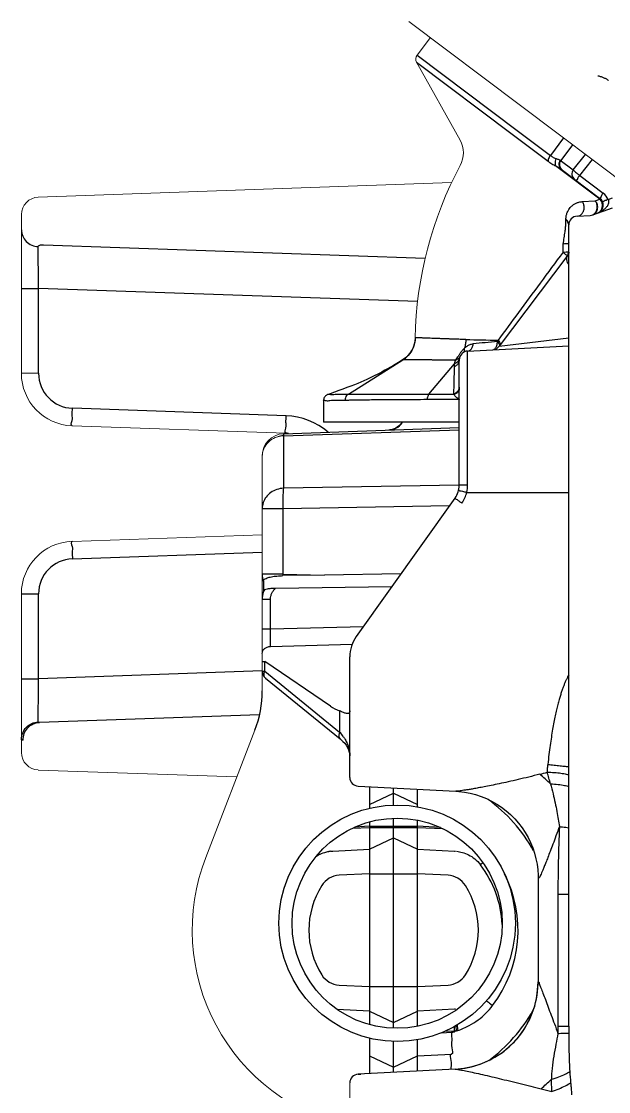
# Model space of a CAD drawing. Header units: millimetres. Extents: x 100 to 1590, y 100 to 694.
# Drawn here: x 1246.882 to 1248.076, y 534.029 to 536.206 of the extents above; entities that cross this region are included whole.
import ezdxf

# ---------------------------------------------------------------- set-up
doc = ezdxf.new("R2010")
doc.units = ezdxf.units.MM
doc.layers.add('OUTLINE', color=6, linetype='Continuous', lineweight=9)

msp = doc.modelspace()

# ---------------------------------------------------------------- linework, layer by layer
at = {"color": 9, "linetype": 'Continuous'}
for p, q in [((1247.6859, 536.1229), (1247.8803, 535.9765)), ((1247.6869, 536.1375), (1247.8904, 535.9842)), ((1247.8803, 535.9765), (1247.8859, 535.9723)), ((1247.8859, 535.9723), (1247.9534, 535.9214)), ((1247.8904, 535.9842), (1247.8932, 535.982)), ((1247.8932, 535.982), (1247.9579, 535.9333)), ((1247.9848, 535.969), (1247.9579, 535.9333)), ((1248.0032, 535.9552), (1247.9791, 535.9232)), ((1247.9781, 535.9239), (1248.0046, 535.9039)), ((1248.0046, 535.9039), (1248.0295, 535.9353)), ((1248.0177, 535.8926), (1248.0433, 535.925)), ((1248.0586, 535.8446), (1247.9686, 535.9124)), ((1248.0177, 535.8926), (1248.0655, 535.8565)), ((1248.0228, 535.8394), (1248.0491, 535.841)), ((1248.0491, 535.841), (1248.0586, 535.8446)), ((1248.0755, 535.8437), (1248.0844, 535.847)), ((1247.9895, 535.8027), (1247.9895, 535.8035)), ((1247.9953, 534.1623), (1247.9953, 535.7921)), ((1247.9837, 535.7366), (1247.9838, 535.753)), ((1247.9916, 535.7262), (1247.9917, 535.728)), ((1247.9953, 535.7383), (1247.9953, 535.7387)), ((1246.882, 535.663), (1246.917, 535.663)), ((1247.6879, 535.6361), (1246.917, 535.663)), ((1246.917, 535.4903), (1246.917, 535.663)), ((1247.854, 535.5453), (1247.9953, 535.5621)), ((1247.7895, 535.2634), (1247.7895, 535.5355)), ((1247.5471, 535.4477), (1247.6578, 535.5174)), ((1247.711, 535.4481), (1247.763, 535.5094)), ((1247.7654, 535.5171), (1247.7694, 535.5235)), ((1247.711, 535.4481), (1247.761, 535.4481)), ((1247.7075, 535.4373), (1247.7718, 535.4376)), ((1247.4206, 535.4039), (1246.9858, 535.4191)), ((1247.4185, 535.3734), (1247.4199, 535.3788)), ((1247.4148, 535.363), (1247.7727, 535.3755)), ((1247.4148, 535.3653), (1247.4148, 535.363)), ((1247.4148, 535.363), (1247.4148, 535.2563)), ((1247.7726, 535.2628), (1247.4148, 535.2563)), ((1247.7879, 535.2481), (1247.9953, 535.2481)), ((1247.4141, 535.2145), (1247.3719, 535.2145)), ((1247.753, 535.2206), (1247.4141, 535.2145)), ((1247.4141, 535.2145), (1247.4141, 535.0816)), ((1246.9858, 535.1128), (1247.3719, 535.1263)), ((1247.4141, 535.0816), (1247.3719, 535.0816)), ((1247.4141, 535.0816), (1247.414, 535.0786)), ((1247.4141, 535.0816), (1247.4982, 535.0798)), ((1246.882, 535.0416), (1246.917, 535.0416)), ((1246.917, 534.8689), (1246.917, 535.0416)), ((1247.3719, 535.0308), (1247.3888, 535.0308)), ((1247.3888, 534.9704), (1247.3888, 535.0308)), ((1247.3719, 534.9704), (1247.3888, 534.9704)), ((1247.3888, 534.9704), (1247.5778, 534.9754)), ((1247.3888, 534.9347), (1247.5548, 534.9391)), ((1247.3719, 534.9043), (1247.377, 534.9043)), ((1247.5106, 534.813), (1247.377, 534.9043)), ((1247.377, 534.8841), (1247.377, 534.9043)), ((1247.3719, 534.8848), (1246.917, 534.8689)), ((1247.3719, 534.8841), (1247.377, 534.8841)), ((1247.377, 534.8841), (1247.5293, 534.7602)), ((1246.882, 534.8689), (1246.917, 534.8689)), ((1246.9163, 534.7864), (1246.9163, 534.7926)), ((1247.5293, 534.8035), (1247.5293, 534.7602)), ((1247.5901, 534.6493), (1247.5901, 534.6132)), ((1247.6391, 534.6119), (1247.6391, 534.6468)), ((1247.688, 534.6084), (1247.688, 534.6442)), ((1247.5901, 534.6132), (1247.6391, 534.6361)), ((1247.6391, 534.6361), (1247.688, 534.6132)), ((1247.5901, 534.6132), (1247.5901, 534.6053)), ((1247.5901, 534.5778), (1247.5901, 534.1654)), ((1247.6391, 534.158), (1247.6391, 534.5852)), ((1247.688, 534.162), (1247.688, 534.5812)), ((1247.5552, 534.5649), (1247.5901, 534.5666)), ((1247.5901, 534.5688), (1247.5603, 534.5672)), ((1247.5901, 534.5688), (1247.688, 534.5688)), ((1247.5901, 534.5666), (1247.688, 534.5666)), ((1247.7342, 534.5663), (1247.688, 534.5688)), ((1247.688, 534.5666), (1247.7393, 534.564)), ((1247.5901, 534.5222), (1247.6391, 534.545)), ((1247.6391, 534.545), (1247.688, 534.5222)), ((1247.5152, 534.5185), (1247.5901, 534.5222)), ((1247.5901, 534.4722), (1247.5283, 534.4691)), ((1247.5901, 534.4722), (1247.688, 534.4722)), ((1247.7498, 534.4691), (1247.688, 534.4722)), ((1247.9733, 534.4305), (1247.9953, 534.4305)), ((1247.9733, 534.4305), (1247.9733, 534.1623)), ((1247.5283, 534.2459), (1247.5901, 534.2429)), ((1247.688, 534.2429), (1247.7498, 534.2459)), ((1247.933, 534.2527), (1247.933, 534.2527)), ((1247.5901, 534.2429), (1247.688, 534.2429)), ((1247.8359, 534.2078), (1247.8405, 534.2043)), ((1247.5901, 534.1929), (1247.5243, 534.1961)), ((1247.5901, 534.1929), (1247.6391, 534.17)), ((1247.6391, 534.17), (1247.688, 534.1929)), ((1247.7629, 534.1966), (1247.688, 534.1929)), ((1247.762, 534.1608), (1247.7625, 534.1521)), ((1247.7657, 534.163), (1247.7666, 534.1524)), ((1247.9733, 534.1623), (1247.9953, 534.1623)), ((1247.5901, 534.1378), (1247.5901, 534.0657)), ((1247.7368, 534.1488), (1247.7565, 534.1499)), ((1247.7632, 534.1522), (1247.7423, 534.1511)), ((1247.6391, 534.0683), (1247.6391, 534.1312)), ((1247.688, 534.0708), (1247.688, 534.1348)), ((1247.688, 534.1018), (1247.7565, 534.1054)), ((1247.939, 534.0349), (1247.9606, 534.0291))]:
    msp.add_line(p, q, dxfattribs=at)
at = {"color": 7, "linetype": 'Continuous'}
for p, q in [((1247.9801, 535.9056), (1248.0582, 535.8468)), ((1248.044, 535.8124), (1248.0844, 535.827)), ((1248.0122, 535.8099), (1248.0388, 535.8113)), ((1246.927, 535.7517), (1247.7034, 535.7246)), ((1247.9917, 535.728), (1247.854, 535.5453)), ((1247.7895, 535.5355), (1247.9953, 535.5463)), ((1247.7727, 535.2624), (1247.7727, 535.5177)), ((1247.4966, 535.4349), (1247.4966, 535.4345)), ((1247.4966, 535.4345), (1247.4966, 535.3906)), ((1247.4148, 535.3673), (1247.7727, 535.3798)), ((1247.7727, 535.3906), (1247.4966, 535.3906)), ((1247.5633, 534.955), (1247.7644, 535.2365)), ((1247.4982, 535.0798), (1247.414, 535.0786)), ((1247.6539, 535.082), (1247.4982, 535.0798)), ((1247.3743, 535.0677), (1247.3743, 535.0455)), ((1247.6355, 535.0561), (1247.399, 535.0528)), ((1247.55, 534.6683), (1247.55, 534.9136)), ((1247.3784, 534.8703), (1247.5307, 534.7464)), ((1247.3664, 534.7956), (1246.9187, 534.7799)), ((1247.5669, 534.6505), (1247.7655, 534.6401)), ((1247.933, 534.4639), (1247.933, 534.2527)), ((1247.5901, 534.1018), (1247.6391, 534.079)), ((1247.6391, 534.079), (1247.688, 534.1018)), ((1247.7643, 534.0748), (1247.5669, 534.0645)), ((1247.5669, 534.0645), (1247.5727, 534.0648))]:
    msp.add_line(p, q, dxfattribs=at)
at = {"color": 9, "linetype": 'Continuous'}
for points in [[(1248.0582, 535.8468), (1248.0583, 535.8467), (1248.0585, 535.8465), (1248.0586, 535.8463), (1248.0586, 535.8461), (1248.0587, 535.8459), (1248.0587, 535.8456), (1248.0587, 535.8453), (1248.0587, 535.845), (1248.0586, 535.8446)], [(1247.6835, 535.5621), (1247.6833, 535.5621), (1247.6832, 535.5621), (1247.6831, 535.562), (1247.683, 535.562), (1247.683, 535.562), (1247.6829, 535.562), (1247.6829, 535.562), (1247.6829, 535.5619), (1247.6828, 535.5619)], [(1247.6578, 535.5174), (1247.6576, 535.5174), (1247.6575, 535.5174), (1247.6574, 535.5174), (1247.6574, 535.5174), (1247.6573, 535.5174), (1247.6573, 535.5174), (1247.6572, 535.5173)], [(1247.7619, 535.447), (1247.7617, 535.4472), (1247.7616, 535.4474), (1247.7614, 535.4476), (1247.7613, 535.4477), (1247.7611, 535.4479), (1247.761, 535.4481)], [(1247.4148, 535.3673), (1247.4148, 535.3672), (1247.4148, 535.367), (1247.4148, 535.3668), (1247.4148, 535.3664), (1247.4148, 535.3653)], [(1246.9187, 534.7799), (1246.9179, 534.7799), (1246.9174, 534.78), (1246.9169, 534.7801), (1246.9166, 534.7803), (1246.9164, 534.7805), (1246.9163, 534.7808)], [(1246.8854, 534.7443), (1246.8843, 534.7443), (1246.8835, 534.7444), (1246.8829, 534.7446), (1246.8824, 534.7448), (1246.8821, 534.7451), (1246.882, 534.7455)], [(1247.7655, 534.6401), (1247.7715, 534.6397), (1247.783, 534.6383), (1247.7945, 534.6362), (1247.8058, 534.6333), (1247.817, 534.6296), (1247.8279, 534.6251), (1247.8385, 534.62), (1247.8488, 534.6141), (1247.8587, 534.6076), (1247.8681, 534.6004), (1247.877, 534.5926), (1247.8854, 534.5842), (1247.8932, 534.5753), (1247.9003, 534.5659), (1247.9068, 534.5561), (1247.9126, 534.5459), (1247.9177, 534.5355), (1247.9221, 534.5247), (1247.9257, 534.5138), (1247.9286, 534.5027), (1247.9308, 534.4916), (1247.9322, 534.4804), (1247.9329, 534.4694), (1247.933, 534.4639)], [(1247.511, 534.5181), (1247.5113, 534.5181), (1247.5117, 534.5182), (1247.512, 534.5182), (1247.5124, 534.5182), (1247.5127, 534.5183), (1247.5131, 534.5183)], [(1247.5131, 534.5183), (1247.5135, 534.5183), (1247.5139, 534.5184), (1247.5144, 534.5184), (1247.5148, 534.5184), (1247.5152, 534.5185)], [(1247.688, 534.5222), (1247.7629, 534.5185), (1247.7633, 534.5184), (1247.7638, 534.5184), (1247.7642, 534.5184), (1247.7646, 534.5183), (1247.765, 534.5183)], [(1247.765, 534.1967), (1247.7646, 534.1967), (1247.7642, 534.1967), (1247.7638, 534.1966), (1247.7633, 534.1966), (1247.7629, 534.1966)], [(1247.7666, 534.1524), (1247.7659, 534.1524), (1247.7652, 534.1523), (1247.7645, 534.1523), (1247.7639, 534.1522), (1247.7632, 534.1522)], [(1247.7697, 534.1533), (1247.7692, 534.1532), (1247.7687, 534.153), (1247.7682, 534.1529), (1247.7677, 534.1527), (1247.7672, 534.1526), (1247.7666, 534.1524)]]:
    msp.add_lwpolyline(points, dxfattribs=at)
at = {"color": 7, "linetype": 'Continuous'}
for points in [[(1247.6828, 535.5619), (1247.6826, 535.5581), (1247.682, 535.5536), (1247.6811, 535.5492), (1247.6797, 535.5449), (1247.6781, 535.5408), (1247.6761, 535.5369), (1247.6738, 535.5333), (1247.6713, 535.5298), (1247.6686, 535.5266), (1247.6657, 535.5237), (1247.6626, 535.5211), (1247.6594, 535.5187), (1247.6572, 535.5173)], [(1247.6572, 535.5173), (1247.6525, 535.5145), (1247.6454, 535.5102), (1247.6387, 535.5063), (1247.6326, 535.5027), (1247.6269, 535.4995), (1247.6214, 535.4964), (1247.6161, 535.4935), (1247.611, 535.4908), (1247.6059, 535.4881), (1247.6007, 535.4855), (1247.5955, 535.483), (1247.5901, 535.4804), (1247.5845, 535.4778), (1247.5787, 535.4752), (1247.5725, 535.4725), (1247.566, 535.4698), (1247.5592, 535.467), (1247.5519, 535.4641), (1247.5441, 535.4611), (1247.536, 535.4581), (1247.5275, 535.4549), (1247.5188, 535.4518), (1247.5098, 535.4486), (1247.5056, 535.4472)], [(1247.5056, 535.4472), (1247.5048, 535.4469), (1247.5038, 535.4464), (1247.5028, 535.4459), (1247.5018, 535.4452), (1247.5008, 535.4443), (1247.4998, 535.4433), (1247.4989, 535.4421), (1247.4981, 535.4408), (1247.4975, 535.4394), (1247.497, 535.4379), (1247.4967, 535.4363), (1247.4966, 535.4345)], [(1247.6439, 535.3789), (1247.6401, 535.3771), (1247.636, 535.3757), (1247.6317, 535.3749), (1247.6291, 535.3747)], [(1247.6526, 535.3859), (1247.6502, 535.3835), (1247.6473, 535.381), (1247.6439, 535.3789)], [(1247.6559, 535.3906), (1247.6557, 535.3904), (1247.6544, 535.3883), (1247.6526, 535.3859)], [(1247.3751, 535.0479), (1247.3746, 535.0464), (1247.3733, 535.0422), (1247.3724, 535.0379), (1247.3719, 535.0335), (1247.3719, 535.0308)], [(1247.5307, 534.7464), (1247.5319, 534.7453), (1247.536, 534.7416), (1247.5396, 534.7376), (1247.5428, 534.7335), (1247.5454, 534.7291), (1247.5475, 534.7245), (1247.549, 534.7197), (1247.5499, 534.7148), (1247.55, 534.7119)]]:
    msp.add_lwpolyline(points, dxfattribs=at)
at = {"color": 9, "linetype": 'Continuous'}
for radius in [0.2405, 0.2137]:
    msp.add_circle((1247.6463, 534.3716), radius, dxfattribs=at)
for centre, radius, start, end in [((1247.9888, 535.9146), 0.0124, 225.9384, 232.9757), ((1248.0468, 535.8316), 0.0312, 22.8756, 53), ((1248.0418, 535.8297), 0.0224, 35.5504, 41.5126), ((1248.039, 535.8259), 0.0144, 290.0473, 298.667), ((1248.0351, 535.828), 0.018, 327.5291, 334.3409), ((1248.0344, 535.8284), 0.0189, 334.3341, 340.8962), ((1247.9819, 535.7914), 0.0134, 0.0617, 12.1578), ((1247.982, 535.7921), 0.0133, 359.997, 6.1181), ((1247.63, 535.5631), 0.0534, 301.2543, 358.9191), ((1247.982, 542.7128), 7.1565, 268.43144, 268.95555), ((1249.8959, 513.5823), 22.0675, 95.31903, 95.44752), ((1247.5504, 535.7039), 0.3349, 333.5641, 334.0703), ((1247.7982, 535.5025), 0.0359, 168.8309, 178.4114), ((1247.9564, 535.4047), 0.2215, 146.9367, 147.5842), ((1247.9077, 535.4364), 0.1634, 145.9716, 146.924), ((1247.8874, 535.45), 0.139, 145.561, 145.9478), ((1246.9883, 535.4903), 0.0713, 180.0001, 267.9998), ((1256.3487, 535.2655), 8.5897, 178.41261, 178.782), ((1247.7472, 535.4603), 0.0334, 317.3017, 319.4913), ((1247.8, 535.4589), 0.0353, 217.019, 219.1963), ((1247.4158, 535.266), 0.138, 49.2139, 88.0012), ((1247.6278, 535.4095), 0.0348, 276.9853, 296.4977), ((1247.6276, 535.4099), 0.0352, 296.5502, 326.874), ((1247.4164, 535.3157), 0.0473, 98.8039, 105.6829), ((1247.4164, 535.3159), 0.0471, 91.8913, 98.8152), ((1247.7272, 535.2624), 0.0623, 324.4612, 346.7696), ((1247.7189, 535.2633), 0.0706, 347.5729, 0.008), ((1246.9883, 535.0416), 0.0713, 92.0002, 179.9998), ((1247.4136, 535.0816), 0.0417, 180.0141, 199.5715), ((1247.3828, 534.8756), 0.0069, 225.9998, 230.7716), ((1247.5563, 534.8798), 0.0809, 235.6571, 250.5204), ((1247.4752, 534.7069), 0.076, 35.2765, 44.5622), ((1247.0469, 538.0194), 3.461, 284.8942, 285.1514), ((1247.5102, 534.1779), 0.6547, 46.8073, 49.365), ((1246.7617, 534.3254), 1.2412, 15.4087, 16.5395), ((1247.6367, 534.3575), 0.3295, 29.3477, 53.8468), ((1247.5191, 534.4459), 0.0726, 96.4544, 99.5668), ((1247.6397, 534.3575), 0.2207, 3.0062, 37.0816), ((1247.5305, 534.4247), 0.0444, 92.8099, 147.7434), ((1247.7476, 534.4247), 0.0444, 32.2565, 87.1906), ((1247.6394, 534.3575), 0.2528, 322.6969, 26.9713), ((1247.6372, 534.3575), 0.1705, 147.7704, 212.2297), ((1247.641, 534.3575), 0.1705, 327.7704, 32.2297), ((1247.5305, 534.2903), 0.0444, 212.2565, 267.1906), ((1247.7476, 534.2903), 0.0444, 272.8099, 327.7434), ((1247.7548, 534.2527), 0.1781, 273, 0), ((1247.7549, 534.2527), 0.1782, 319.4002, 358.5148), ((1247.7212, 534.2952), 0.15, 306.6555, 322.7009), ((1247.6367, 534.3575), 0.3295, 306.512, 330.3596), ((1247.7224, 534.2933), 0.1477, 288.6947, 298.4361), ((1247.7217, 534.2946), 0.1492, 298.4365, 306.6545), ((1250.0973, 534.1612), 2.124, 179.9696, 180.3661), ((1253.9752, 534.1622), 5.9799, 179.99874, 180.13503), ((1247.7551, 534.2525), 0.1779, 307.636, 319.4035), ((1247.755, 534.2525), 0.1779, 273.0011, 307.6454), ((1247.5098, 534.5208), 0.6483, 311.4557, 313.9733), ((1248.7763, 534.1199), 0.7805, 183.6662, 185.3385)]:
    msp.add_arc(centre, radius, start, end, dxfattribs=at)
at = {"color": 7, "linetype": 'Continuous'}
for centre, radius, start, end in [((1248.0475, 535.8326), 0.0178, 290, 53), ((1248.0131, 535.7921), 0.0178, 93, 180), ((1248.0379, 535.8291), 0.0178, 273, 290), ((1247.9775, 535.7387), 0.0178, 323, 0), ((1247.7905, 535.5177), 0.0178, 93, 180), ((1247.8398, 535.556), 0.0178, 272.9939, 322.9961), ((1247.4164, 535.266), 0.1024, 85.0965, 88), ((1247.7281, 535.2624), 0.0445, 324.4638, 359.9985), ((1247.6212, 534.9136), 0.0713, 144.4623, 180), ((1247.3897, 534.8841), 0.0178, 180.0075, 202.7753), ((1247.3897, 534.8841), 0.0178, 202.7947, 230.861), ((1247.1492, 534.8443), 0.2227, 338.8815, 0), ((1247.5678, 534.6683), 0.0178, 179.9988, 266.9998), ((1247.7557, 534.2527), 0.1773, 358.5018, 0.0039), ((1247.5678, 534.0467), 0.0178, 93.0131, 179.9974)]:
    msp.add_arc(centre, radius, start, end, dxfattribs=at)
at = {"color": 9, "linetype": 'Continuous'}
for points, start_tangent, end_tangent in [([(1248.0546, 536.0953), (1248.058, 536.0946), (1248.0611, 536.0937), (1248.0641, 536.0927), (1248.0668, 536.0915), (1248.0719, 536.0889), (1248.0764, 536.0858)], (0.985568, -0.169277), (0.794423, -0.607365)), ([(1247.9579, 535.9333), (1247.9552, 535.9291), (1247.9536, 535.9249), (1247.9534, 535.9214)], (-0.601804, -0.798644), (0.149861, -0.988707)), ([(1247.9579, 535.9333), (1247.9639, 535.9294), (1247.9698, 535.9269)], (0.79858, -0.601889), (0.952657, -0.304047)), ([(1247.9698, 535.9269), (1247.9678, 535.922), (1247.9674, 535.9169), (1247.9686, 535.9124)], (-0.504096, -0.863648), (0.453462, -0.891276)), ([(1247.9698, 535.9269), (1247.9727, 535.926), (1247.9751, 535.9253), (1247.9781, 535.9239)], (0.952559, -0.304355), (0.798645, -0.601803)), ([(1247.9781, 535.9239), (1247.9758, 535.9192), (1247.9754, 535.9141), (1247.9769, 535.9093), (1247.9801, 535.9056)], (-0.601815, -0.798636), (0.798636, -0.601815)), ([(1247.9791, 535.9232), (1247.9768, 535.9185), (1247.9764, 535.9133), (1247.978, 535.9085), (1247.9802, 535.9057)], (-0.601815, -0.798636), (0.718842, -0.695174)), ([(1247.9534, 535.9214), (1247.9611, 535.9162), (1247.9686, 535.9124)], (0.798576, -0.601894), (0.926656, -0.375911)), ([(1247.9686, 535.9124), (1247.9724, 535.9103), (1247.9755, 535.9086), (1247.9781, 535.907), (1247.9801, 535.9056)], (0.873056, -0.48762), (0.79864, -0.601809)), ([(1248.0046, 535.9039), (1248.0023, 535.8992), (1248.0019, 535.8941), (1248.0035, 535.8893), (1248.0069, 535.8855)], (-0.601816, -0.798635), (0.798636, -0.601815)), ([(1248.0046, 535.9039), (1248.0063, 535.9022), (1248.0092, 535.8995), (1248.0132, 535.8962), (1248.0177, 535.8926)], (0.615358, -0.788248), (0.787846, -0.615873)), ([(1248.0177, 535.8926), (1248.0139, 535.8877), (1248.0103, 535.8829)], (-0.60195, -0.798534), (-0.798636, 0.601815)), ([(1248.0655, 535.8565), (1248.0618, 535.8516), (1248.0582, 535.8468)], (-0.60195, -0.798534), (-0.798636, 0.601815)), ([(1247.9895, 535.8035), (1247.9904, 535.8112), (1247.9922, 535.8171), (1247.9945, 535.8218), (1247.997, 535.8256), (1247.9997, 535.8287), (1248.0024, 535.8312), (1248.0051, 535.8333), (1248.0078, 535.835), (1248.0105, 535.8363), (1248.0132, 535.8374), (1248.0161, 535.8383), (1248.0193, 535.839), (1248.0228, 535.8394)], (-0.000268, 1), (0.998053, 0.062378)), ([(1248.0122, 535.8099), (1248.0178, 535.8114), (1248.0225, 535.8152), (1248.0256, 535.8207), (1248.0268, 535.8272), (1248.0258, 535.8337), (1248.0228, 535.8394)], (0.99863, 0.052336), (-0.612641, 0.790361)), ([(1248.0537, 535.8236), (1248.0542, 535.8281), (1248.0529, 535.8351), (1248.0491, 535.841)], (0.235157, 0.971957), (-0.689904, 0.723901)), ([(1248.0522, 535.8222), (1248.0533, 535.8288), (1248.0522, 535.8353), (1248.0491, 535.841)], (0.327604, 0.944815), (-0.62313, 0.782118)), ([(1248.0755, 535.8437), (1248.0764, 535.8406), (1248.0764, 535.8377), (1248.0756, 535.8345), (1248.0738, 535.8308), (1248.0724, 535.8287), (1248.0705, 535.8266), (1248.0683, 535.8244), (1248.0656, 535.8222), (1248.0622, 535.82), (1248.0582, 535.8178), (1248.0536, 535.8158)], (0.420597, -0.907248), (-0.939668, -0.342086)), ([(1248.0624, 535.8386), (1248.0601, 535.8428)], (-0.375394, 0.926865), (-0.581058, 0.813862)), ([(1248.0638, 535.8317), (1248.0624, 535.8386)], (-0.012715, 0.999919), (-0.375394, 0.926865)), ([(1248.0755, 535.8437), (1248.0711, 535.8419), (1248.0673, 535.8405), (1248.0639, 535.8395)], (-0.922728, -0.385451), (-0.388577, 0.921416)), ([(1248.0388, 535.8113), (1248.0444, 535.8128), (1248.0461, 535.8139)], (0.99863, 0.052336), (0.813925, 0.58097)), ([(1248.046, 535.8132), (1248.0494, 535.8158), (1248.0509, 535.8176)], (0.877764, 0.479093), (0.592437, 0.805617)), ([(1248.0461, 535.8139), (1248.0491, 535.8167), (1248.0503, 535.8184)], (0.813925, 0.58097), (0.53733, 0.843372)), ([(1248.0509, 535.8176), (1248.053, 535.8214), (1248.0537, 535.8236)], (0.592437, 0.805617), (0.235157, 0.971957)), ([(1248.0536, 535.8158), (1248.059, 535.8193), (1248.0626, 535.8249), (1248.0638, 535.8317)], (0.939693, 0.34202), (-0.012715, 0.999919)), ([(1247.9838, 535.753), (1247.9861, 535.7661), (1247.9878, 535.7779), (1247.9889, 535.7881), (1247.9895, 535.7963), (1247.9895, 535.8027)], (0.18342, 0.983035), (-0.032353, 0.999476)), ([(1247.9927, 535.7994), (1247.9895, 535.8027)], (-0.580163, 0.814501), (-0.783028, 0.621987)), ([(1247.9952, 535.7935), (1247.9946, 535.7963), (1247.9927, 535.8002), (1247.9896, 535.8035)], (-0.106281, 0.994336), (-0.782464, 0.622696)), ([(1247.995, 535.7942), (1247.9946, 535.7956), (1247.9927, 535.7994)], (-0.209862, 0.977731), (-0.580163, 0.814501)), ([(1246.882, 535.782), (1246.8846, 535.7693), (1246.892, 535.7584), (1246.9031, 535.751), (1246.9163, 535.748)], (-0.000066, -1), (0.999321, -0.036832)), ([(1246.9163, 535.748), (1246.921, 535.7515), (1246.927, 535.7517)], (0.00829, 0.999966), (0.999394, -0.034806)), ([(1246.917, 535.663), (1246.9169, 535.6744), (1246.9167, 535.6867), (1246.9166, 535.6998), (1246.9164, 535.7134), (1246.9163, 535.727), (1246.9163, 535.7391), (1246.9163, 535.748)], (-0.013941, 0.999903), (0.008422, 0.999965)), ([(1247.9953, 535.7554), (1247.9899, 535.7536), (1247.9838, 535.753)], (0.000048, -1), (-0.998513, -0.054511)), ([(1247.9837, 535.7366), (1247.9372, 535.6739), (1247.8929, 535.6137), (1247.8516, 535.5575)], (-0.596504, -0.80261), (-0.591785, -0.806096)), ([(1247.9837, 535.7366), (1247.9898, 535.7371), (1247.9953, 535.7383)], (0.997803, 0.066253), (0.236482, 0.971636)), ([(1247.9917, 535.728), (1247.9882, 535.7326), (1247.9837, 535.7366)], (0.601815, 0.798636), (-0.757887, 0.652386)), ([(1247.9953, 535.7088), (1247.9953, 535.7089), (1247.9927, 535.7154), (1247.9916, 535.7217), (1247.9916, 535.7262)], (-0.48016, 0.877181), (0.063213, 0.998)), ([(1247.9953, 535.7369), (1247.9949, 535.7331), (1247.9936, 535.7295), (1247.9916, 535.7262)], (0.000005, -1), (-0.618026, -0.786158)), ([(1247.7861, 535.559), (1247.7803, 535.5591), (1247.7746, 535.5593), (1247.7687, 535.5595), (1247.7624, 535.5597), (1247.7556, 535.5599), (1247.7481, 535.5602), (1247.7405, 535.5605), (1247.7331, 535.5607), (1247.7262, 535.561), (1247.7197, 535.5612), (1247.7137, 535.5615), (1247.7081, 535.5617), (1247.7031, 535.5618), (1247.6988, 535.562), (1247.695, 535.5621), (1247.6915, 535.5622), (1247.6883, 535.5622), (1247.6835, 535.5621)], (-0.999614, 0.027779), (-0.991477, -0.130279)), ([(1247.7861, 535.559), (1247.7853, 535.55), (1247.7834, 535.5414)], (-0.026035, -0.999661), (-0.27839, -0.960468)), ([(1247.8407, 535.5382), (1247.8455, 535.5406), (1247.849, 535.5466), (1247.8503, 535.5548)], (0.99863, 0.052336), (0.024579, 0.999698)), ([(1247.8503, 535.5548), (1247.8532, 535.5509), (1247.8544, 535.5459)], (0.660812, -0.750551), (-0.329829, -0.944041)), ([(1247.8516, 535.5575), (1247.8546, 535.5533)], (0.657717, -0.753265), (0.495658, -0.868518)), ([(1247.8546, 535.5533), (1247.8559, 535.5496), (1247.8554, 535.547)], (0.495658, -0.868518), (-0.601863, -0.7986)), ([(1247.7728, 535.5286), (1247.7744, 535.5309), (1247.7755, 535.5325)], (0.565561, 0.824707), (0.600583, 0.799562)), ([(1247.7755, 535.5325), (1247.7761, 535.5332), (1247.7778, 535.5353), (1247.7795, 535.5373), (1247.7807, 535.5387)], (0.600583, 0.799562), (0.68435, 0.729154)), ([(1247.7807, 535.5387), (1247.7814, 535.5394), (1247.7834, 535.5414)], (0.68435, 0.729154), (0.733603, 0.679578)), ([(1247.7807, 535.5326), (1247.7825, 535.5346), (1247.7835, 535.5376), (1247.7834, 535.5413)], (0.837778, 0.546011), (-0.127938, 0.991782)), ([(1247.7834, 535.5414), (1247.7888, 535.5456), (1247.7946, 535.5486), (1247.801, 535.5502)], (0.734863, 0.678215), (0.995499, 0.094773)), ([(1247.7895, 535.5355), (1247.7949, 535.5376), (1247.799, 535.5428), (1247.801, 535.5502)], (0.99863, 0.052333), (0.097983, 0.995188)), ([(1247.7654, 535.5171), (1247.7595, 535.5172), (1247.7534, 535.5172), (1247.7469, 535.5172), (1247.74, 535.5172), (1247.7325, 535.5172), (1247.7245, 535.5172), (1247.7165, 535.5173), (1247.7089, 535.5173), (1247.7017, 535.5173), (1247.695, 535.5174), (1247.6887, 535.5174), (1247.6829, 535.5174), (1247.6778, 535.5174), (1247.6733, 535.5175), (1247.6694, 535.5175), (1247.6658, 535.5175), (1247.6625, 535.5175), (1247.6578, 535.5174)], (-0.999999, 0.001057), (-0.999363, -0.035679)), ([(1247.7727, 535.5177), (1247.7714, 535.5119), (1247.7678, 535.5069), (1247.7623, 535.5035)], (0.00001, -1), (-0.925291, -0.379257)), ([(1247.763, 535.5094), (1247.7639, 535.5131), (1247.7654, 535.5171)], (0.193239, 0.981152), (0.402984, 0.915207)), ([(1247.7702, 535.5146), (1247.7677, 535.5121), (1247.763, 535.5094)], (-0.613805, -0.789458), (-0.936038, -0.351898)), ([(1247.7702, 535.5196), (1247.7691, 535.5189), (1247.7654, 535.5171)], (-0.786498, -0.617593), (-0.954254, -0.298999)), ([(1247.774, 535.5246), (1247.7721, 535.5214), (1247.7702, 535.5196)], (-0.385939, -0.922524), (-0.786498, -0.617593)), ([(1247.7729, 535.5207), (1247.7711, 535.516), (1247.7702, 535.5146)], (-0.168121, -0.985766), (-0.613805, -0.789458)), ([(1247.5056, 535.4472), (1247.5105, 535.4473), (1247.5178, 535.4474), (1247.5297, 535.4475), (1247.5471, 535.4477)], (-0.915793, 0.401651), (0.999944, 0.010561)), ([(1247.5471, 535.4477), (1247.5435, 535.4448), (1247.5411, 535.4406), (1247.5403, 535.4357)], (-0.882375, -0.470547), (0.003903, -0.999992)), ([(1247.5471, 535.4477), (1247.5544, 535.4478), (1247.563, 535.4479), (1247.5731, 535.4479), (1247.585, 535.4479), (1247.5991, 535.448), (1247.6158, 535.448), (1247.6357, 535.448), (1247.6588, 535.4481), (1247.6842, 535.4481), (1247.711, 535.4481)], (0.999939, 0.011073), (1, 0.000279)), ([(1247.711, 535.4481), (1247.7091, 535.4451), (1247.7079, 535.4414), (1247.7075, 535.4373)], (-0.654396, -0.756152), (0.003128, -0.999995)), ([(1247.7701, 535.4544), (1247.7671, 535.4513), (1247.761, 535.4481)], (-0.583166, -0.812353), (-0.955666, -0.294452)), ([(1247.7727, 535.4595), (1247.7713, 535.4543), (1247.7675, 535.45), (1247.7619, 535.447)], (-0.000099, -1), (-0.949936, -0.312446)), ([(1247.7718, 535.4376), (1247.7698, 535.4389), (1247.7661, 535.4419), (1247.7619, 535.447)], (-0.870091, 0.492891), (-0.575703, 0.817659)), ([(1247.7727, 535.4621), (1247.7712, 535.4562), (1247.7701, 535.4544)], (0, -1), (-0.583166, -0.812353)), ([(1247.4966, 535.4345), (1247.5019, 535.4348), (1247.5096, 535.435), (1247.522, 535.4353), (1247.5403, 535.4357)], (0.000846, 1), (0.999646, 0.0266)), ([(1247.5403, 535.4357), (1247.5479, 535.4359), (1247.5567, 535.4361), (1247.5671, 535.4363), (1247.5794, 535.4364), (1247.5938, 535.4366), (1247.6108, 535.4367), (1247.6311, 535.4369), (1247.6546, 535.437), (1247.6804, 535.4372), (1247.7075, 535.4373)], (0.999646, 0.026611), (0.999986, 0.005222)), ([(1246.9852, 535.3835), (1246.9851, 535.3939), (1246.9854, 535.4055), (1246.9858, 535.4191)], (-0.999391, 0.034899), (0.034889, 0.999391)), ([(1247.4204, 535.3822), (1247.4202, 535.3903), (1247.4206, 535.4039)], (0.082551, 0.996587), (0.034889, 0.999391)), ([(1247.4199, 535.3788), (1247.4204, 535.3822)], (0.218044, 0.975939), (0.082551, 0.996587)), ([(1247.42, 535.3683), (1247.4185, 535.3734)], (-0.999391, 0.034899), (0.217292, 0.976107)), ([(1247.4148, 535.2563), (1247.4014, 535.2539), (1247.3894, 535.2478), (1247.38, 535.2386), (1247.3739, 535.2271), (1247.3719, 535.2145)], (-0.999462, -0.032797), (0, -1)), ([(1247.4148, 535.2563), (1247.4142, 535.2468), (1247.4139, 535.2321), (1247.4141, 535.2145)], (-0.124261, -0.99225), (0.018035, -0.999837)), ([(1247.7715, 535.2522), (1247.7762, 535.251), (1247.7815, 535.2497), (1247.7879, 535.2481)], (-0.228558, -0.97353), (0.973309, -0.2295)), ([(1247.7727, 535.2624), (1247.7775, 535.2631), (1247.783, 535.2633), (1247.7895, 535.2634)], (0, 1), (0.999996, 0.002774)), ([(1247.7644, 535.2365), (1247.7682, 535.2333), (1247.7726, 535.23), (1247.7779, 535.2262)], (-0.581238, -0.813733), (0.812978, -0.582294)), ([(1246.9852, 535.1484), (1246.9851, 535.138), (1246.9854, 535.1264), (1246.9858, 535.1128)], (-0.999391, -0.034899), (0.034889, -0.999391)), ([(1247.3888, 535.0308), (1247.3894, 535.037), (1247.3914, 535.043), (1247.3947, 535.0483), (1247.399, 535.0528)], (0.000136, 1), (0.772172, 0.635413)), ([(1247.3888, 534.9347), (1247.3887, 534.9418), (1247.3886, 534.9504), (1247.3887, 534.9602), (1247.3888, 534.9704)], (-0.017649, 0.999844), (0.010526, 0.999945)), ([(1247.3719, 534.9205), (1247.3731, 534.9258), (1247.3768, 534.9303), (1247.3822, 534.9334), (1247.3888, 534.9347)], (0, 1), (0.999116, 0.042029)), ([(1247.378, 534.8707), (1247.3773, 534.8714), (1247.376, 534.8742), (1247.3756, 534.8785), (1247.3761, 534.8812), (1247.377, 534.8841)], (-0.719382, 0.694615), (0.374529, 0.927215)), ([(1246.9163, 534.7926), (1246.9163, 534.7962), (1246.9164, 534.8084), (1246.9165, 534.8213), (1246.9166, 534.8342), (1246.9167, 534.8465), (1246.9169, 534.8581), (1246.917, 534.8689)], (0.001543, 0.999999), (0.013933, 0.999903)), ([(1247.9953, 534.8766), (1247.9931, 534.8727), (1247.9906, 534.8677), (1247.9882, 534.8624), (1247.9857, 534.8564), (1247.9833, 534.8499), (1247.9808, 534.8428), (1247.9783, 534.835), (1247.9758, 534.8264), (1247.9732, 534.8167), (1247.9705, 534.8059), (1247.9678, 534.7938), (1247.9651, 534.7805), (1247.9625, 534.7661), (1247.9599, 534.7504), (1247.9574, 534.7334), (1247.955, 534.7149), (1247.9527, 534.6947)], (-0.50358, -0.863948), (-0.103855, -0.994592)), ([(1247.55, 534.8035), (1247.5493, 534.8), (1247.547, 534.7983), (1247.543, 534.7984), (1247.537, 534.8003), (1247.5293, 534.8035)], (-0.00002, -1), (-0.914503, 0.40458)), ([(1246.882, 534.7455), (1246.8846, 534.7587), (1246.892, 534.77), (1246.9031, 534.7777), (1246.9163, 534.7808)], (-0.000093, 1), (0.999328, 0.036649)), ([(1246.8854, 534.7443), (1246.8879, 534.7577), (1246.895, 534.7691), (1246.9058, 534.7769), (1246.9187, 534.7799)], (-0.002211, 0.999998), (0.99939, 0.034922)), ([(1246.9163, 534.7808), (1246.9163, 534.7864)], (-0.034639, 0.9994), (-0.000161, 1)), ([(1247.5293, 534.7602), (1247.5279, 534.7543), (1247.5286, 534.7493), (1247.5307, 534.7464)], (-0.374529, -0.927215), (0.768341, -0.640041)), ([(1247.5372, 534.7508), (1247.5406, 534.7454), (1247.5449, 534.7368), (1247.5479, 534.728), (1247.5495, 534.7195), (1247.55, 534.7119)], (0.57725, -0.816568), (0.000001, -1)), ([(1247.9527, 534.6947), (1247.9517, 534.6868), (1247.9515, 534.6787)], (-0.190649, -0.981658), (0.037994, -0.999278)), ([(1247.9527, 534.6947), (1247.9657, 534.6933), (1247.9777, 534.692), (1247.9831, 534.6914), (1247.988, 534.6909), (1247.9923, 534.6904), (1247.9953, 534.6901)], (0.994553, -0.104231), (0.993642, -0.112584)), ([(1247.9365, 534.6747), (1247.9141, 534.669), (1247.8925, 534.6638), (1247.8722, 534.6592), (1247.8537, 534.6553), (1247.8373, 534.6519), (1247.8233, 534.6491), (1247.8113, 534.6469), (1247.8011, 534.645), (1247.7925, 534.6435), (1247.7852, 534.6424), (1247.7791, 534.6415), (1247.7742, 534.6408), (1247.7705, 534.6404), (1247.7678, 534.6402), (1247.7655, 534.64)], (-0.966326, -0.257323), (-0.999093, 0.042579)), ([(1247.9515, 534.6787), (1247.9662, 534.6783), (1247.9795, 534.6769), (1247.9904, 534.6746), (1247.9953, 534.6729)], (0.99998, 0.006286), (0.920337, -0.391126)), ([(1247.9583, 534.6552), (1247.9633, 534.6351), (1247.9676, 534.6163), (1247.9711, 534.599), (1247.9739, 534.583), (1247.9763, 534.5681)], (0.256498, -0.966545), (0.145483, -0.989361)), ([(1247.9583, 534.6552), (1247.9738, 534.6541), (1247.9869, 534.6521), (1247.9953, 534.6498)], (0.999349, -0.036066), (0.952354, -0.304995)), ([(1247.9763, 534.5681), (1247.9693, 534.5492), (1247.9631, 534.5323), (1247.9575, 534.5177), (1247.9528, 534.5055), (1247.9488, 534.4952), (1247.9453, 534.4867), (1247.9424, 534.4796), (1247.9399, 534.4739), (1247.9379, 534.4694), (1247.9363, 534.4661), (1247.935, 534.4639), (1247.9341, 534.4646)], (-0.341988, -0.939704), (-0.521569, 0.853209)), ([(1247.9763, 534.5681), (1247.9741, 534.4973), (1247.9733, 534.4305)], (-0.040316, -0.999187), (-0.000154, -1)), ([(1247.9763, 534.5681), (1247.9891, 534.5668), (1247.9953, 534.566)], (0.995927, -0.09016), (0.981997, -0.188897)), ([(1247.4821, 534.5083), (1247.4865, 534.5108), (1247.499, 534.5157), (1247.507, 534.5176)], (0.856776, 0.515689), (0.986093, 0.166197)), ([(1247.7672, 534.5181), (1247.779, 534.5157), (1247.7915, 534.5108), (1247.8041, 534.5027), (1247.8158, 534.4906)], (0.993663, -0.112402), (0.602726, -0.797948)), ([(1247.8158, 534.4906), (1247.8192, 534.4938), (1247.8208, 534.4949)], (0.385052, 0.922895), (0.79929, 0.600945)), ([(1247.933, 534.2527), (1247.9356, 534.2473), (1247.9385, 534.24), (1247.9426, 534.2296), (1247.9477, 534.2163), (1247.9534, 534.201), (1247.9596, 534.1845), (1247.9663, 534.1667), (1247.9733, 534.1476)], (0.990376, 0.138401), (0.346267, -0.938136)), ([(1247.828, 534.2141), (1247.8359, 534.2078)], (0.763227, -0.646131), (0.796337, -0.604854)), ([(1247.7684, 534.1645), (1247.7697, 534.1533)], (0.096729, -0.995311), (0.113745, -0.99351)), ([(1247.7565, 534.1499), (1247.7572, 534.1329), (1247.7575, 534.1185), (1247.7565, 534.1054)], (0.052193, -0.998637), (-0.99863, -0.052336)), ([(1247.7565, 534.1499), (1247.7627, 534.1509), (1247.7654, 534.1533)], (0.998629, 0.052338), (0.565724, 0.824595)), ([(1247.9733, 534.1476), (1247.9692, 534.1256), (1247.9648, 534.1014), (1247.9613, 534.0763), (1247.9599, 534.0542)], (-0.183374, -0.983043), (-0.022307, -0.999751)), ([(1247.9733, 534.1476), (1247.9847, 534.1478), (1247.9923, 534.148), (1247.9953, 534.1481)], (0.999901, 0.014045), (0.986189, 0.165625)), ([(1247.9953, 534.1481), (1247.9954, 534.1302), (1247.9957, 534.1103), (1247.9964, 534.0892), (1247.9974, 534.07)], (0.002378, -0.999997), (0.064206, -0.997937)), ([(1247.7565, 534.1054), (1247.7556, 534.0923), (1247.7558, 534.0779), (1247.7558, 534.0744)], (-0.99863, -0.052336), (0.019484, -0.99981)), ([(1247.7643, 534.0748), (1247.7679, 534.0746), (1247.7747, 534.0734), (1247.785, 534.0714), (1247.7989, 534.0684), (1247.8156, 534.0647), (1247.8341, 534.0605), (1247.8536, 534.0559), (1247.8745, 534.0509), (1247.8964, 534.0457), (1247.918, 534.0403), (1247.939, 534.0349)], (0.998626, 0.052411), (0.966304, -0.257404)), ([(1247.9599, 534.0542), (1247.9598, 534.0461), (1247.96, 534.0377), (1247.9606, 534.0291)], (-0.033161, -0.99945), (0.09151, -0.995804)), ([(1247.9599, 534.0542), (1247.9753, 534.0591), (1247.9882, 534.0645), (1247.9974, 534.07)], (0.96463, 0.263606), (0.791367, 0.611342)), ([(1247.9606, 534.0291), (1247.9755, 534.0349), (1247.9888, 534.0411), (1247.9991, 534.0473)], (0.945014, 0.32703), (0.821496, 0.570215)), ([(1247.9991, 534.0473), (1247.9998, 534.04), (1248.0005, 534.0319), (1248.0012, 534.0225)], (0.093362, -0.995632), (0.062287, -0.998058))]:
    msp.add_spline(points, degree=3, dxfattribs=dict(at, start_tangent=start_tangent, end_tangent=end_tangent))
at = {"color": 7, "linetype": 'Continuous'}
for points, start_tangent, end_tangent in [([(1247.3776, 535.0721), (1247.3818, 535.0739), (1247.3905, 535.0763), (1247.4016, 535.0779), (1247.414, 535.0786)], (0.869713, 0.493558), (0.999892, 0.014724)), ([(1247.3743, 535.0677), (1247.3776, 535.0721)], (0, 1), (0.869713, 0.493558)), ([(1247.399, 535.0528), (1247.3911, 535.0524), (1247.3842, 535.0516), (1247.3791, 535.0504), (1247.3751, 535.0479)], (-0.999901, -0.014041), (-0.261658, -0.965161))]:
    msp.add_spline(points, degree=3, dxfattribs=dict(at, start_tangent=start_tangent, end_tangent=end_tangent))
at = {"layer": 'OUTLINE'}
for p, q in [((1247.6703, 536.206), (1248.6163, 535.4931)), ((1247.6869, 536.1375), (1247.7139, 536.1732)), ((1247.6859, 536.1229), (1247.7743, 535.9644)), ((1247.7571, 535.878), (1246.9164, 535.8486)), ((1246.882, 535.4903), (1246.882, 535.813)), ((1246.882, 535.4903), (1246.917, 535.4903)), ((1247.42, 535.3683), (1246.9852, 535.3835)), ((1247.3719, 534.8443), (1247.3719, 535.3228)), ((1246.9852, 535.1484), (1247.3719, 535.1619)), ((1246.882, 534.7189), (1246.882, 535.0416)), ((1247.3569, 534.7641), (1247.2569, 534.5051)), ((1246.9164, 534.6833), (1247.3203, 534.6692)), ((1247.55, 533.9215), (1247.55, 534.0467))]:
    msp.add_line(p, q, dxfattribs=at)
for centre, radius, start, end in [((1247.6976, 536.1294), 0.0134, 143, 209.121), ((1247.7276, 535.9384), 0.0534, 331.8105, 29.121), ((1248.4574, 535.547), 0.7747, 151.7972, 178.8986), ((1246.9177, 535.813), 0.0356, 92, 180), ((1246.9889, 535.4903), 0.1069, 180, 268), ((1247.4164, 535.3228), 0.0445, 92, 180), ((1246.9889, 535.0416), 0.1069, 92, 180), ((1246.9177, 534.7189), 0.0356, 179.9998, 267.9947), ((1247.6391, 534.3575), 0.4097, 158.8815, 257.4414)]:
    msp.add_arc(centre, radius, start, end, dxfattribs=at)
for points, start_tangent, end_tangent in [([(1247.4036, 535.3612), (1247.3983, 535.3594), (1247.3844, 535.3502), (1247.3751, 535.3368)], (-0.96274, -0.270428), (-0.394204, -0.919023)), ([(1247.3751, 535.3368), (1247.3719, 535.3211)], (-0.394204, -0.919023), (0, -1))]:
    msp.add_spline(points, degree=3, dxfattribs=dict(at, start_tangent=start_tangent, end_tangent=end_tangent))

doc.saveas('drawing.dxf')
